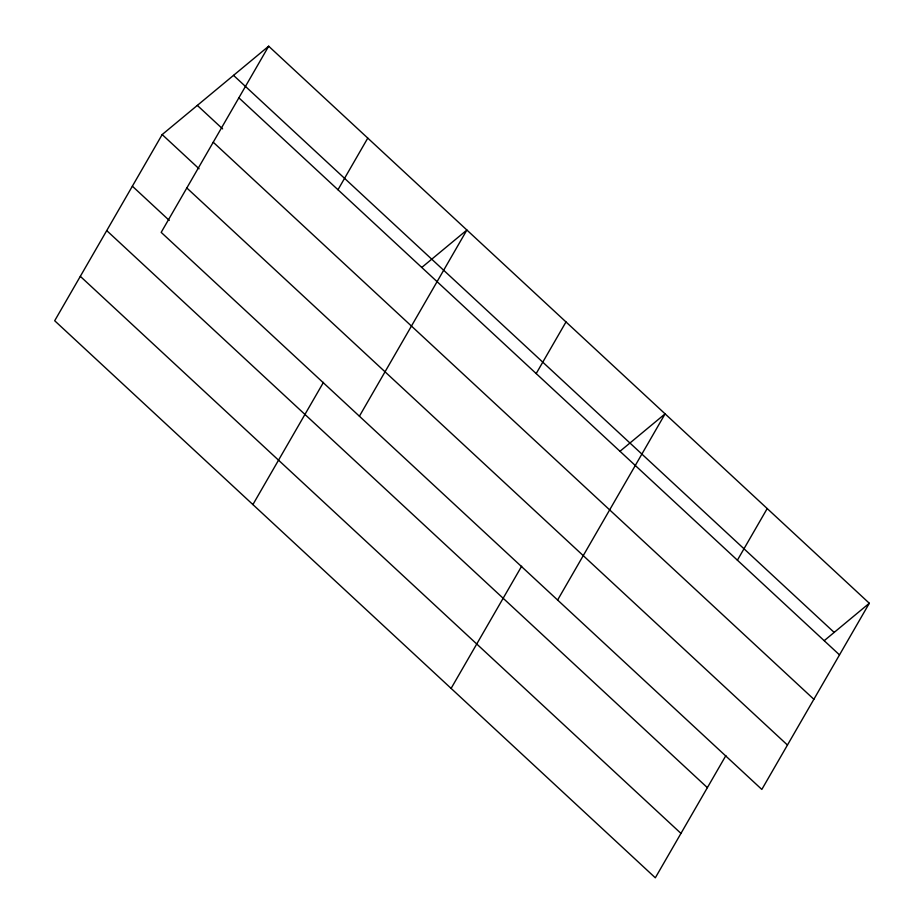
<?xml version="1.0" encoding="UTF-8"?>
<svg xmlns="http://www.w3.org/2000/svg" width="924" height="924" viewBox="0 0 924 924"><rect width="100%" height="100%" fill="white"/><g stroke="black" fill="none" stroke-linecap="round" stroke-linejoin="round"><path stroke-width="1.39" d="M268.676 46.2L161.18 232.374L761.826 789.431L869.311 603.256L268.676 46.2L162.174 134.569L54.689 320.743L655.324 877.8L725.883 755.589M337.976 189.743L367.775 138.115M252.899 504.573L323.458 382.363M359.401 416.204L466.886 230.03L421.864 267.382M536.186 373.573L565.996 321.945M451.108 688.403L521.667 566.193M557.611 600.034L665.095 413.86L620.073 451.212M737.398 560.187L767.209 508.558M824.289 640.609L869.311 603.256M233.529 75.364L834.164 632.409M238.866 97.829L839.5 654.885M197.32 105.405L222.626 128.875M213.236 142.227L813.871 699.283M162.174 134.569L199.076 168.792M186.821 187.976L787.456 745.033M132.363 186.198L169.265 220.42M106.734 230.607L707.368 787.652M80.319 276.345L680.965 833.402"/></g></svg>
